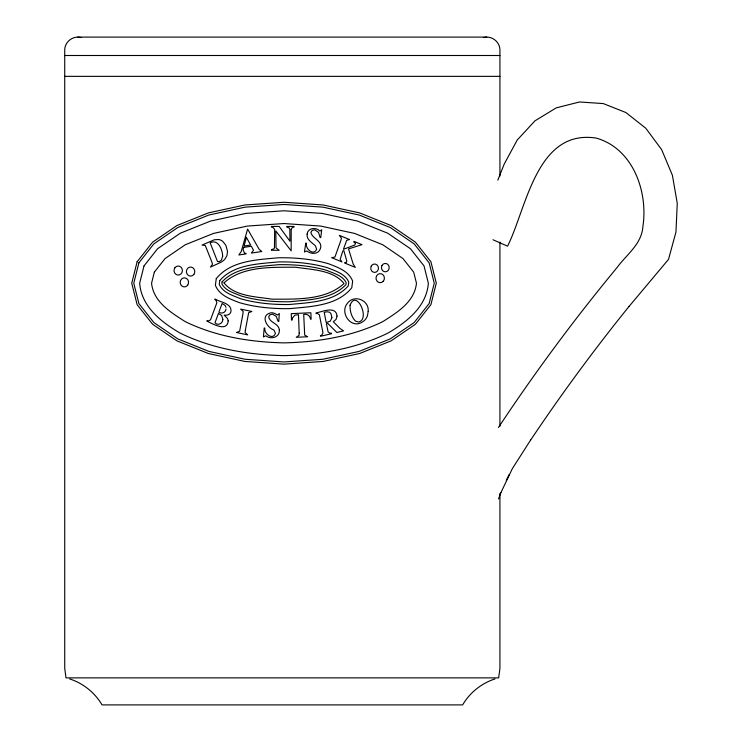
<?xml version="1.0" encoding="UTF-8"?>
<svg xmlns="http://www.w3.org/2000/svg" width="742" height="742" viewBox="0 0 742 742"><rect width="100%" height="100%" fill="white"/><g stroke="black" fill="none" stroke-linecap="round" stroke-linejoin="round"><path stroke-width="1.11" d="M226.013 308.978C225.791 312.54 221.737 314.2 218.871 312.234L222.081 303.515L225.076 305.379L226.013 307.271M498.513 498.921L500.906 492.632M497.845 180.102L504.245 164.001L517.267 139.969L535.001 120.816L556.24 107.859L579.521 101.979L603.283 103.574L625.886 112.534L645.8 128.255L661.66 149.652L672.4 175.288L677.27 203.391L675.953 232.07L668.523 259.357L629.021 306.483M500.915 492.632L512.314 468.666L530.632 440.034M506.248 480.399L509.197 474.463M498.438 427.513C523.481 389.671 549.943 352.775 577.638 316.825C590.484 300.232 603.589 283.843 616.954 267.667C626.767 254.283 641.728 244.239 642.924 226.356C648.193 191.51 632.917 148.419 596.197 138.086C536.271 128.848 526.514 208.595 507.556 246.168L492.957 239.759M530.641 440.043C561.425 394.085 594.24 349.491 629.012 306.474M494.96 678.939C481.484 683.271 469.769 692.685 462.628 704.9L102.034 704.9C94.893 692.685 83.178 683.271 69.702 678.939M499.932 176.002L499.932 49.964C499.96 42.962 493.708 37.044 486.78 37.1L77.882 37.1C70.954 37.044 64.702 42.962 64.73 49.964L64.73 668.431L66.001 677.873L498.661 677.873L499.932 668.431L499.932 493.476M483.376 37.536L486.78 37.1M64.73 55.502L499.932 55.502M64.73 76.352L499.932 76.352M77.882 37.1L81.286 37.536M499.932 242.04L499.932 426.27M279.326 330.134C279.938 337.341 270.709 339.947 265.775 335.774L263.419 336.961L264.198 327.992L264.792 328.057C263.827 333.668 272.917 340.615 275.421 333.39L274.039 330.097C266.684 327.547 259.83 315.267 270.913 312.799A7.93 7.856 -90 0 1 276.107 314.283L277.582 315.007L279.307 313.541L278.797 321.481L278.139 321.407L276.274 316.389L272.49 314.163L269.81 314.849L268.669 316.955C269.856 322.993 279.038 323.401 279.326 330.134M307.114 234.11C306.316 239.675 312.094 242.606 315.461 245.88L316.639 249.266C313.653 256.296 305.064 248.681 306.363 243.172L305.769 243.07L304.452 251.965L306.873 250.944C310.879 254.376 318.309 254.571 320.312 248.848C323.299 240.807 312.057 238.878 310.898 232.376L312.169 230.363L314.886 229.872L318.522 232.357L320.09 237.514L320.739 237.625L321.731 229.751L319.913 231.087C316.036 226.931 307.837 227.757 307.114 234.11M299.184 333.075L299.091 335.291L296.243 337.295L307.68 336.766L304.693 335.106L303.71 314.45C307.067 313.467 310.202 315.786 310.546 319.227L311.121 319.199L310.87 312.744L291.254 313.643L291.504 320.099L292.116 320.071L292.654 317.706L295.001 315.1L298.479 314.691L299.184 333.075M227.525 251.436L226.996 255.48L225.28 258.67A15.749 14.552 90 0 1 219.493 262.956L210.468 267.092L212.518 264.133L211.86 262.028L205.311 245.528L202 245.101L214.382 239.74L218.797 239.536A9.85 9.099 -90 0 1 222.85 241.475L225.846 245.259L227.525 251.436M291.216 229.528L291.152 250.824L275.82 230.966L276.033 247.856L279.168 250.277L271.414 250.277L271.414 249.627L273.928 248.82L274.466 247.754L274.642 229.297L272.945 227.414L271.414 227.08L271.414 226.431L279.168 226.431L289.955 241.224L289.816 229.167L289.389 228.063L286.792 227.08L286.792 226.431L294.017 226.431L294.017 227.08L292.153 227.581L291.216 229.528M228.184 320.878C227.302 332.778 211.693 323.243 206.851 321.101L207.074 320.498L208.279 320.943L210.505 319.885L216.386 304.09L216.868 302.606L215.922 300.158L214.781 299.573L215.004 298.97C220.003 302.402 230.92 302.773 231.068 310.768C231.003 314.274 227.21 315.879 224.158 315.062L227.553 318.615L228.184 320.878M350.057 305.222C349.834 310.833 351.43 317.019 355.455 321.091L358.534 322.019C370.675 319.617 356.466 288.434 350.057 305.222M337.044 316.046L336.043 319.45L333.316 321.759L340.003 328.456L343.555 330.895L336.822 332.472L327.843 323.456L326.443 323.781L328.085 331.85L330.125 333.297L331.368 333.084L331.498 333.724L320.553 336.274L320.433 335.644L321.657 335.273L322.965 333.047L322.714 331.488L319.385 314.821L317.344 313.374L316.101 313.588L315.971 312.957C321.945 311.9 335.931 305.296 337.044 316.046M368.18 311.445L367.485 315.6A11.251 10.388 -90 0 1 362.662 321.796C351.374 329.782 339.317 312.883 347.377 303.357C354.064 294.027 369.405 300.083 368.18 311.445M245.361 330.227L245.148 332.509L247.689 334.874L236.466 332.499L239.638 331.275L242.949 313.727L243.172 311.445L240.64 309.08L251.853 311.464L248.663 312.688L245.361 330.227M222.683 256.231L221.385 260.136L219.372 261.601L217.536 261.601L210.162 242.829C218.139 238.516 222.591 250.026 222.683 256.231M216.256 278.649L215.375 285.299C219.289 295.335 230.215 299.109 239.471 302.662C255.758 307.383 272.741 308.885 289.658 308.626C311.009 306.604 337.22 305.871 351.773 287.766L352.654 281.116C348.74 271.08 337.814 267.305 328.567 263.753C312.271 259.032 295.288 257.53 278.38 257.78C257.02 259.802 230.818 260.544 216.256 278.649M219.762 280.559L219.261 284.353C222.915 292.802 232.738 295.418 240.501 298.683C256.426 303.302 273.028 304.739 289.556 304.498C309.562 302.495 334.048 302.152 348.276 285.856L348.777 282.062C345.113 273.613 335.291 270.997 327.528 267.732C311.603 263.113 295.01 261.676 278.482 261.917C258.466 263.911 233.98 264.263 219.762 280.559M222.099 281.83L221.849 283.732C225.447 291.012 234.37 292.979 241.196 296.03C256.871 300.575 273.214 301.975 289.482 301.744C308.635 299.796 331.887 299.592 345.939 284.585L346.189 282.683C342.591 275.403 333.659 273.436 326.832 270.385C311.158 265.84 294.815 264.44 278.547 264.671C259.403 266.619 236.151 266.823 222.099 281.83M224.01 282.878C234.797 296.522 256.129 296.633 272.203 299.174C295.937 299.1 325.367 300.566 344.019 283.537C333.241 269.884 311.9 269.782 295.826 267.241C272.091 267.315 242.671 265.849 224.01 282.878M331.906 317.734L330.292 321.147L326.202 322.566L324.198 312.345L327.083 311.751L329.726 312.299L330.988 313.783L331.906 317.734M355.344 242.894L354.926 244.962L343.407 249.321L346.7 240.343L349.501 239.536L339.307 235.353L341.45 238.154L340.875 240.362L334.939 257.057L331.618 257.687L341.941 261.917L340.17 259.31L342.832 250.972L343.824 250.592L346.792 260.989L346.291 262.612L344.863 262.427L344.659 263.03L355.307 267.398L353.173 264.004L348.545 248.895L361.975 244.656L353.99 241.382L353.786 241.985L355.344 242.894M222.86 319.533C222.85 323.475 217.666 326.137 215.004 322.742L218.408 313.504L221.672 315.489L222.86 319.533M137.122 261.759L131.742 283.203L137.122 304.656L152.62 324.263L176.921 340.856L208.372 353.507L244.879 361.437L284.019 364.137L323.15 361.437L359.657 353.507L391.136 340.847L415.409 324.263L430.907 304.656L436.296 283.203L430.907 261.759L415.409 242.152L391.136 225.568L359.657 212.908L323.15 204.977L284.019 202.278L244.879 204.977L208.372 212.908L176.921 225.549L152.62 242.152L137.122 261.759M138.893 262.826L133.773 283.203L138.893 303.589L153.9 322.575L177.783 338.89L208.892 351.402L245.129 359.267L284.019 361.948L322.9 359.267L359.137 351.402L390.255 338.89L414.129 322.575L429.136 303.589L434.255 283.203L429.136 262.826L414.129 243.84L390.255 227.525L359.137 215.013L322.9 207.148L284.019 204.467L245.129 207.148L208.892 215.013L177.783 227.525L153.9 243.84L138.893 262.826M144.013 265.905L139.663 283.203C141.481 306.808 161.348 322.121 180.26 333.177C212.564 348.861 248.347 354.862 284.019 355.631C319.691 354.862 355.464 348.861 387.778 333.177C406.681 322.121 426.548 306.808 428.366 283.203L424.016 265.905L410.428 248.709L387.778 233.238L357.616 221.107L322.176 213.418L284.019 210.784L245.852 213.418L210.413 221.107L180.26 233.238L157.601 248.709L144.013 265.905M154.345 272.128L151.563 283.203C153.446 301.883 170.892 312.503 185.259 321.648C216.005 336.58 250.091 342.108 284.019 342.878C317.947 342.108 352.023 336.58 382.77 321.648C397.137 312.503 414.592 301.883 416.466 283.203L413.684 272.128L402.962 258.55L382.77 244.767L354.555 233.415L320.72 226.069L284.019 223.537L247.318 226.069L213.483 233.415L185.259 244.767L165.076 258.55L154.345 272.128M243.701 247.392L243.079 249.831L244.572 253.282L245.973 253.245L246.056 253.885L238.85 254.979L241.224 251.538L247.605 229.074L259.181 249.358L261.843 251.501L251.371 253.087L253.514 250.24L251.343 246.233L243.701 247.392M246.381 237.375L244.09 246.019L250.638 245.027L246.381 237.375M371.26 266.118A4.192 3.868 90 0 0 374.608 272.397A4.192 3.868 90 0 0 377.956 266.118A4.192 3.868 90 0 0 371.26 266.118M193.894 274.382A4.535 4.192 -90 0 0 191.195 267.101A4.535 4.192 -90 0 0 186.715 273.269A4.535 4.192 -90 0 0 193.894 274.382M174.927 267.741A4.535 4.192 90 0 0 177.626 275.022A4.535 4.192 90 0 0 182.105 268.854A4.535 4.192 90 0 0 174.927 267.741M383.169 281.366A4.535 4.192 -90 0 0 381.295 273.779A4.535 4.192 -90 0 0 376.166 279.335A4.535 4.192 -90 0 0 383.169 281.366M187.68 285.178A4.535 4.192 -90 0 0 184.971 277.888A4.535 4.192 -90 0 0 180.492 284.065A4.535 4.192 -90 0 0 187.68 285.178M381.982 265.525A4.192 3.868 90 0 0 385.33 271.804A4.192 3.868 90 0 0 388.678 265.525A4.192 3.868 90 0 0 381.982 265.525"/></g></svg>
